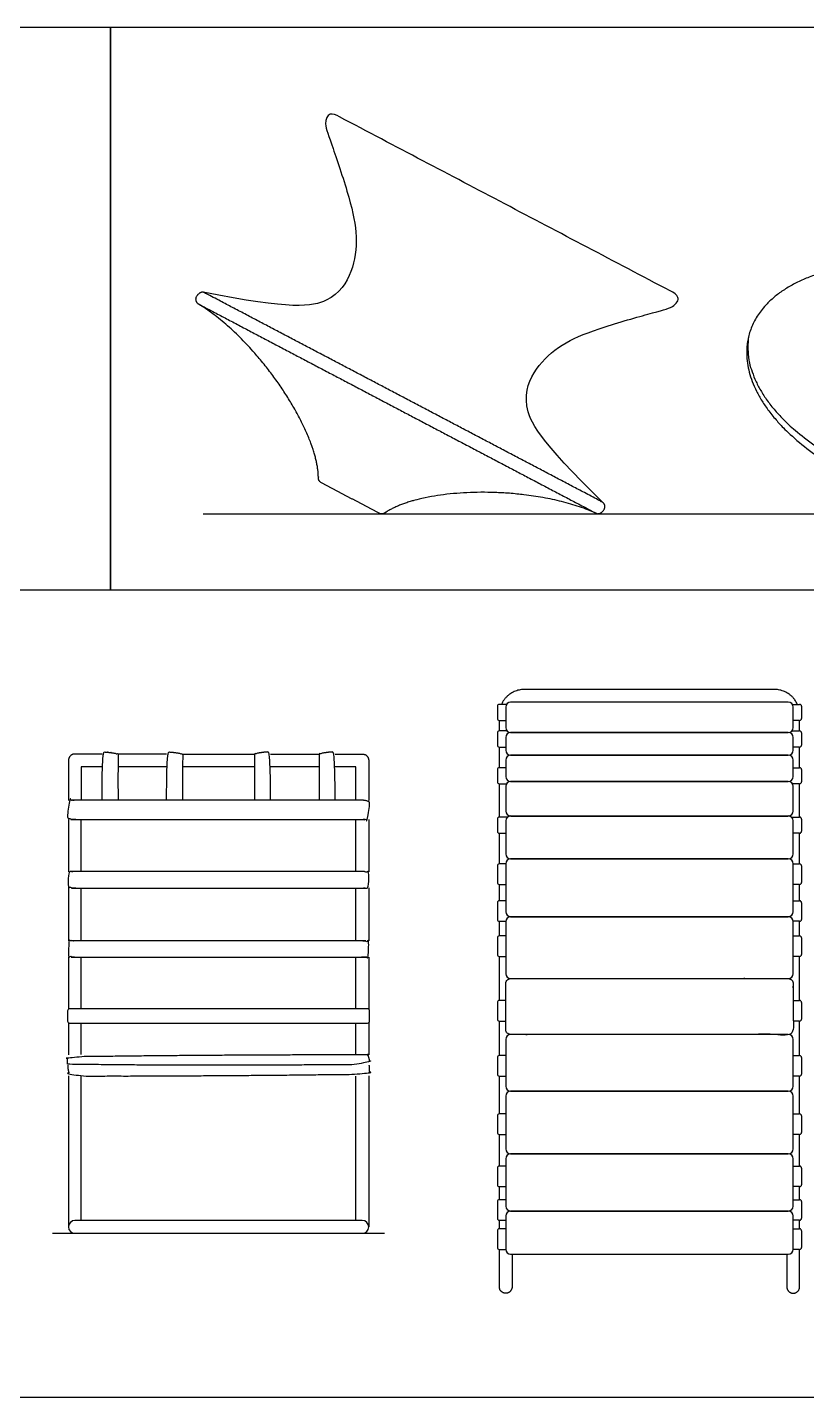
# Model space of a CAD drawing. Header units: millimetres. Extents: x 0.1 to 16.7, y -0.4 to 19.7.
# Drawn here: x 2.394 to 3.943, y 1.612 to 4.336 of the extents above; entities that cross this region are included whole.
import ezdxf

# ---------------------------------------------------------------- set-up
doc = ezdxf.new("R2010")
doc.units = ezdxf.units.MM
for name, color, linetype, true_color in [('AG-DIAGRAM', 7, 'Continuous', 0xfecc66), ('AG-FURNITURE', 7, 'Continuous', 0x66ccff), ('X-VPRT', 6, 'Continuous', 0xff00ff)]:
    doc.layers.add(name, color=color, linetype=linetype, true_color=true_color)

msp = doc.modelspace()

# ---------------------------------------------------------------- linework, layer by layer
at = {"layer": 'AG-DIAGRAM'}
msp.add_line((2.7435, 3.369), (5.6864, 3.369), dxfattribs=at)
msp.add_lwpolyline([(2.4442, 1.9391), (3.1046, 1.9391)], dxfattribs=at)
at = {"layer": 'AG-FURNITURE'}
for p, q in [((3.3326, 2.9374), (3.3326, 2.9583)), ((3.9295, 2.9374), (3.9295, 2.9583)), ((3.3326, 2.8644), (3.3326, 2.9054)), ((3.9295, 2.8644), (3.9295, 2.9054)), ((2.6711, 2.8661), (2.5745, 2.8661)), ((2.9744, 2.8661), (2.8777, 2.8661)), ((3.3326, 2.7662), (3.3326, 2.8324)), ((3.9295, 2.7662), (3.9295, 2.8324)), ((2.476, 2.7617), (2.476, 2.6577)), ((2.5014, 2.6581), (2.5014, 2.7613)), ((3.0475, 2.6581), (3.0475, 2.7613)), ((3.0729, 2.7617), (3.0729, 2.6577)), ((3.3326, 2.673), (3.3326, 2.7342)), ((3.9295, 2.673), (3.9295, 2.7342)), ((2.476, 2.6256), (2.476, 2.5202)), ((2.5014, 2.5206), (2.5014, 2.6252)), ((3.0475, 2.5206), (3.0475, 2.6252)), ((3.0729, 2.6256), (3.0729, 2.5202)), ((3.3326, 2.5999), (3.3326, 2.6323)), ((3.9295, 2.5999), (3.9295, 2.6323)), ((3.3326, 2.53), (3.3326, 2.5591)), ((3.9295, 2.53), (3.9295, 2.5591)), ((2.476, 2.4881), (2.476, 2.3845)), ((2.5014, 2.3852), (2.5014, 2.4877)), ((3.0475, 2.3852), (3.0475, 2.4877)), ((3.0729, 2.4881, -0.0005), (3.0729, 2.3845, -0.0005)), ((3.3326, 2.4017), (3.3326, 2.4893)), ((3.9295, 2.4017), (3.9295, 2.4893)), ((2.476, 2.3575), (2.476, 2.2936)), ((2.5014, 2.2943), (2.5014, 2.3568)), ((3.0475, 2.2943), (3.0475, 2.3568)), ((3.0729, 2.3575, -0.0005), (3.0729, 2.2936, -0.0005)), ((3.3326, 2.2921), (3.3326, 2.3609)), ((3.9295, 2.2921), (3.9295, 2.3609)), ((2.476, 2.2522), (2.476, 1.9518)), ((2.5014, 1.9645), (2.5014, 2.2515)), ((3.0475, 1.9645), (3.0475, 2.2515)), ((3.0729, 2.2522, -0.0005), (3.0729, 1.9518, -0.0005)), ((3.3326, 2.1763), (3.3326, 2.2514)), ((3.9295, 2.1763), (3.9295, 2.2514)), ((3.3326, 2.0725), (3.3326, 2.1356)), ((3.9295, 2.0725), (3.9295, 2.1356)), ((3.3326, 2.0058), (3.3326, 2.0317)), ((3.9295, 2.0058), (3.9295, 2.0317)), ((3.3326, 1.9479), (3.3326, 1.965)), ((3.9295, 1.9479), (3.9295, 1.965))]:
    msp.add_line(p, q, dxfattribs=at)
for points in [[(2.6711, 2.8916), (2.5745, 2.8916)], [(2.7029, 2.8916), (2.7744, 2.8916), (2.8459, 2.8916)], [(2.8777, 2.8916), (2.9744, 2.8916)], [(2.5427, 2.8661), (2.5014, 2.8661), (2.5014, 2.7997)], [(2.8459, 2.8661), (2.7744, 2.8661), (2.7029, 2.8661)], [(3.0475, 2.7997), (3.0475, 2.8661), (3.0061, 2.8661)]]:
    msp.add_lwpolyline(points, dxfattribs=at)
for centre, radius, start, end in [((3.3326, 2.9864), 0.00389, 90, 180), ((3.355, 2.985), 0.00976, 90, 180), ((3.907, 2.985), 0.00976, 0, 90), ((3.9295, 2.9864), 0.00389, 0, 90), ((3.3326, 2.9622), 0.00389, 180, 270), ((3.355, 2.944), 0.00976, 180, 270), ((3.907, 2.944), 0.00976, 270, 0), ((3.9295, 2.9622), 0.00389, 270, 0), ((3.3326, 2.9335), 0.00389, 90, 180), ((3.355, 2.9245), 0.00976, 90, 180), ((3.907, 2.9245), 0.00976, 0, 90), ((3.9295, 2.9335), 0.00389, 0, 90), ((3.3326, 2.9093), 0.00389, 180, 270), ((3.355, 2.899), 0.00976, 180, 270), ((3.355, 2.8795), 0.00976, 90, 180), ((3.907, 2.899), 0.00976, 270, 0), ((3.907, 2.8795), 0.00976, 0, 90), ((3.9295, 2.9093), 0.00389, 270, 0), ((3.3326, 2.8605), 0.00389, 90, 180), ((3.9295, 2.8605), 0.00389, 0, 90), ((3.3326, 2.8363), 0.00389, 180, 270), ((3.355, 2.8469), 0.00976, 180, 270), ((3.355, 2.8274), 0.00976, 90, 180), ((3.907, 2.8469), 0.00976, 270, 0), ((3.907, 2.8274), 0.00976, 0, 90), ((3.9295, 2.8363), 0.00389, 270, 0), ((3.355, 2.7782), 0.00976, 180, 270), ((3.907, 2.7782), 0.00976, 270, 0), ((3.3326, 2.7623), 0.00389, 90, 180), ((3.355, 2.7587), 0.00976, 90, 180), ((3.907, 2.7587), 0.00976, 0, 90), ((3.9295, 2.7623), 0.00389, 0, 90), ((3.3326, 2.7381), 0.00389, 180, 270), ((3.9295, 2.7381), 0.00389, 270, 0), ((3.3326, 2.6692), 0.00389, 90, 180), ((3.355, 2.6929), 0.00976, 180, 270), ((3.355, 2.6734), 0.00976, 90, 180), ((3.907, 2.6929), 0.00976, 270, 360), ((3.907, 2.6734), 0.00976, 0, 90), ((3.9295, 2.6692), 0.00389, 0, 90), ((3.3326, 2.6362), 0.00389, 180, 270), ((3.9295, 2.6362), 0.00389, 270, 0), ((3.3326, 2.596), 0.00389, 90, 180), ((3.9295, 2.596), 0.00389, 0, 90), ((3.3326, 2.563), 0.00389, 180, 270), ((3.355, 2.5781), 0.00976, 180, 270), ((3.355, 2.5585), 0.00976, 90, 180), ((3.907, 2.5781), 0.00976, 270, 0), ((3.907, 2.5585), 0.00976, 0, 90), ((3.9295, 2.563), 0.00389, 270, 0), ((3.3326, 2.5262), 0.00389, 90, 180), ((3.9295, 2.5262), 0.00389, 0, 90), ((3.3326, 2.4932), 0.00389, 180, 270), ((3.9295, 2.4932), 0.00389, 270, 0), ((3.355, 2.455), 0.00976, 180, 270), ((3.907, 2.455), 0.00976, 270, 0), ((3.3326, 2.3978), 0.00389, 90, 180), ((3.9295, 2.3978), 0.00389, 360, 90), ((2.4782, 2.3812), 0.00402, 90, 180), ((3.0706, 2.3812), 0.00402, 0, 90), ((2.4782, 2.3608), 0.00402, 180, 270), ((3.0706, 2.3608), 0.00402, 270, 360), ((3.3326, 2.3648), 0.00389, 180, 270), ((3.9295, 2.3648), 0.00389, 270, 0), ((3.355, 2.3245), 0.00976, 90, 180), ((3.907, 2.3245), 0.00976, 0, 90), ((3.3326, 2.2883), 0.00389, 90, 180), ((3.9295, 2.2883), 0.00389, 360, 90), ((3.3326, 2.2553), 0.00389, 180, 270), ((3.9295, 2.2553), 0.00389, 270, 0), ((3.355, 2.2313), 0.00976, 180, 270), ((3.355, 2.2118), 0.00976, 90, 180), ((3.907, 2.2313), 0.00976, 270, 0), ((3.907, 2.2118), 0.00976, 0, 90), ((3.3326, 2.1725), 0.00389, 90, 180), ((3.9295, 2.1725), 0.00389, 0, 90), ((3.3326, 2.1395), 0.00389, 180, 270), ((3.9295, 2.1395), 0.00389, 270, 0), ((3.355, 2.1066), 0.00976, 180, 270), ((3.907, 2.1066), 0.00976, 270, 0), ((3.3326, 2.0686), 0.00389, 90, 180), ((3.355, 2.0871), 0.00976, 90, 180), ((3.907, 2.0871), 0.00976, 0, 90), ((3.9295, 2.0686), 0.00389, 360, 90), ((3.3326, 2.0356), 0.00389, 180, 270), ((3.9295, 2.0356), 0.00389, 270, 0), ((3.3326, 2.0019), 0.00389, 90, 180), ((3.355, 1.993), 0.00976, 180, 270), ((3.907, 1.993), 0.00976, 270, 0), ((3.9295, 2.0019), 0.00389, 0, 90), ((2.4887, 1.9518), 0.0127, 90, 180), ((3.0602, 1.9518), 0.0127, 360, 90), ((3.3326, 1.9689), 0.00389, 180, 270), ((3.355, 1.9735), 0.00976, 90, 180), ((3.907, 1.9735), 0.00976, 0, 90), ((3.9295, 1.9689), 0.00389, 270, 0), ((2.4887, 1.9518), 0.0127, 180, 270), ((3.0602, 1.9518), 0.0127, 270, 0), ((3.3326, 1.944), 0.00389, 90, 180), ((3.9295, 1.944), 0.00389, 0, 90), ((3.3326, 1.911), 0.00389, 180, 270), ((3.355, 1.9071), 0.00976, 180, 270), ((3.907, 1.9071), 0.00976, 270, 0), ((3.9295, 1.911), 0.00389, 270, 0)]:
    msp.add_arc(centre, radius, start, end, dxfattribs=at)
for points, degree, knots in [([(3.3437, 3.9849), (3.2351, 4.0421), (3.1264, 4.0992), (3.0151, 4.1578), (3.0084, 4.1613), (2.9944, 4.1687), (2.9828, 4.1467), (2.9982, 4.1081), (3.0372, 3.9909), (3.052, 3.9195), (3.0427, 3.8497), (3.002, 3.7857), (2.9202, 3.7744), (2.7435, 3.8095)], 3, [4.686446, 4.686446, 4.686446, 4.686446, 5.894757, 5.894757, 5.894757, 6.329524, 6.764291, 7.199058, 7.633824, 8.068591, 8.503358, 8.938125, 9.372891, 9.372891, 9.372891, 9.372891]), ([(3.5392, 3.3909), (3.4101, 3.5167), (3.3731, 3.5904), (3.4028, 3.6602), (3.4551, 3.7075), (3.5223, 3.7357), (3.6409, 3.7699), (3.6815, 3.7791), (3.6931, 3.8011), (3.679, 3.8085), (3.6724, 3.812), (3.561, 3.8706), (3.4524, 3.9277), (3.3437, 3.9849)], 3, [0, 0, 0, 0, 0.434767, 0.869534, 1.3043, 1.739067, 2.173834, 2.608601, 3.043367, 3.478134, 3.478134, 3.478134, 4.686446, 4.686446, 4.686446, 4.686446]), ([(2.5427, 2.7997), (2.5427, 2.8885), (2.5466, 2.8955), (2.5586, 2.8955), (2.5745, 2.8916), (2.5745, 2.8885), (2.5745, 2.7997)], 2, [0.3387609, 0.3387609, 0.3387609, 0.3750984, 0.3750984, 0.4738144, 0.4738144, 0.4899059, 0.4899059, 0.4899059]), ([(2.6711, 2.7997), (2.6711, 2.8885), (2.675, 2.8955), (2.687, 2.8955), (2.7029, 2.8916), (2.7029, 2.8885), (2.7029, 2.7997)], 2, [0.3387609, 0.3387609, 0.3387609, 0.3750984, 0.3750984, 0.4738144, 0.4738144, 0.4899059, 0.4899059, 0.4899059]), ([(2.8777, 2.7997), (2.8777, 2.8885), (2.8738, 2.8955), (2.8618, 2.8955), (2.8459, 2.8916), (2.8459, 2.8885), (2.8459, 2.7997)], 2, [0.3387609, 0.3387609, 0.3387609, 0.3750984, 0.3750984, 0.4738144, 0.4738144, 0.4899059, 0.4899059, 0.4899059]), ([(3.0061, 2.7997), (3.0061, 2.8885), (3.0022, 2.8955), (2.9903, 2.8955), (2.9744, 2.8916), (2.9744, 2.8885), (2.9744, 2.7997)], 2, [0.3387609, 0.3387609, 0.3387609, 0.3750984, 0.3750984, 0.4738144, 0.4738144, 0.4899059, 0.4899059, 0.4899059]), ([(3.0602, 2.7997), (3.0657, 2.7997), (3.0746, 2.7964), (3.0746, 2.7805), (3.0713, 2.7613), (3.0657, 2.7613), (3.0602, 2.7613), (2.7744, 2.7613), (2.4887, 2.7613), (2.4831, 2.7613), (2.4742, 2.7646), (2.4742, 2.7805), (2.4775, 2.7997), (2.4831, 2.7997), (2.4887, 2.7997), (2.7744, 2.7997), (3.0602, 2.7997)], 2, [5.43987, 5.43987, 5.43987, 7.181838, 7.181838, 7.314154, 7.314154, 9.03905, 9.03905, 10.91405, 10.91405, 12.656018, 12.656018, 12.788335, 12.788335, 14.513231, 14.513231, 16.388231, 16.388231, 16.388231]), ([(3.0602, 2.6581), (3.0675, 2.6581), (3.0746, 2.6548), (3.0746, 2.6417), (3.0713, 2.6252), (3.0657, 2.6252), (3.0602, 2.6252), (2.7744, 2.6252), (2.4887, 2.6252), (2.4831, 2.6252), (2.4742, 2.6285), (2.4742, 2.6417), (2.4775, 2.6581), (2.4813, 2.6581), (2.4887, 2.6581), (2.7744, 2.6581), (3.0602, 2.6581)], 2, [5.993593, 5.993593, 5.993593, 7.173803, 7.173803, 7.302102, 7.302102, 9.026999, 9.026999, 10.901999, 10.901999, 12.643967, 12.643967, 12.772266, 12.772266, 13.935404, 13.935404, 15.810404, 15.810404, 15.810404]), ([(2.4887, 2.5206), (2.7744, 2.5206), (3.0602, 2.5206), (3.0657, 2.5206), (3.0746, 2.5173), (3.0746, 2.5042), (3.0713, 2.4877), (3.0657, 2.4877), (3.0602, 2.4877), (2.7744, 2.4877), (2.4887, 2.4877), (2.4831, 2.4877), (2.4742, 2.491), (2.4742, 2.5042), (2.4775, 2.5206), (2.4831, 2.5206), (2.4887, 2.5206)], 2, [-5.431848, -5.431848, -5.431848, -3.556848, -3.556848, -1.81488, -1.81488, -1.686575, -1.686575, 0.038322, 0.038322, 1.913322, 1.913322, 3.65529, 3.65529, 3.783595, 3.783595, 5.508492, 5.508492, 5.508492]), ([(2.4742, 2.2749), (2.7744, 2.2709), (3.0746, 2.2749), (3.0746, 2.285), (3.0706, 2.2943), (2.7744, 2.2943), (2.4742, 2.2903), (2.4742, 2.285), (2.4742, 2.2749)], 2, [0, 0, 0, 1.962791, 1.962791, 2.05067, 2.05067, 4.013461, 4.013461, 4.080519, 4.080519, 4.080519])]:
    msp.add_open_spline(points, degree=degree, knots=knots, dxfattribs=at)
for points, weights, degree, knots in [([(4.0391, 3.8618), (3.7961, 3.8293), (3.8269, 3.6625), (3.872, 3.4176), (4.2734, 3.3725), (4.6748, 3.3273), (4.6296, 3.5722), (4.6138, 3.6577), (4.5142, 3.7345)], [0.890482545925, 0.780013268303, 1, 0.707106781187, 1, 0.707106781187, 1, 0.873628730715, 0.856305378384], 2, [0.24794, 0.24794, 0.24794, 0.996071, 0.996071, 1.992142, 1.992142, 2.988213, 2.988213, 3.417977, 3.417977, 3.417977]), ([(3.1415, 3.6006), (2.9439, 3.7045), (2.7463, 3.8085), (2.7369, 3.8135), (2.7301, 3.8004), (2.7251, 3.791), (2.7345, 3.786), (2.9321, 3.6821), (3.1297, 3.5781)], [1, 1, 1, 0.707106781187, 1, 0.707106781187, 1, 1, 1], 2, [3.053344, 3.053344, 3.053344, 4.518408, 4.518408, 4.586747, 4.586747, 4.641624, 4.641624, 6.106688, 6.106688, 6.106688]), ([(3.0362, 3.4004), (3.0171, 3.4105), (2.9979, 3.4206), (2.9787, 3.4307), (2.975, 3.4327), (2.9728, 3.4363), (2.9728, 3.4405), (2.9727, 3.5317), (2.8573, 3.7104), (2.7345, 3.786)], [1, 1, 1, 1, 0.904238184643, 0.904238184643, 1, 1, 1, 1], 3, [1.788557, 1.788557, 1.788557, 1.788557, 2.001777, 2.001777, 2.001777, 2.041069, 2.041069, 2.041069, 3.577113, 3.577113, 3.577113, 3.577113]), ([(3.8275, 3.719), (3.8257, 3.6906), (3.8758, 3.4377), (4.2791, 3.3915), (4.5749, 3.3596), (4.6267, 3.507)], [0.946004778074, 0.96991142526, 0.707106781187, 1, 0.777298383087, 0.893259507336], 2, [0.893746, 0.893746, 0.893746, 0.996071, 1.992142, 1.992142, 2.749506, 2.749506, 2.749506]), ([(3.1297, 3.5781), (3.3273, 3.4741), (3.5249, 3.3702), (3.5343, 3.3652), (3.5412, 3.3783), (3.5462, 3.3877), (3.5367, 3.3927), (3.3391, 3.4966), (3.1415, 3.6006)], [1, 1, 1, 0.707106781187, 1, 0.707106781187, 1, 1, 1], 2, [0, 0, 0, 1.465064, 1.465064, 1.533403, 1.533403, 1.58828, 1.58828, 3.053344, 3.053344, 3.053344]), ([(3.5249, 3.3702), (3.3931, 3.4285), (3.1804, 3.4224), (3.1051, 3.3708), (3.1017, 3.3685), (3.0975, 3.3682), (3.0938, 3.3702), (3.0746, 3.3803), (3.0554, 3.3904), (3.0362, 3.4004)], [1, 1, 1, 1, 0.904238184643, 0.904238184643, 1, 1, 1, 1], 3, [0, 0, 0, 0, 1.536045, 1.536045, 1.536045, 1.575336, 1.575336, 1.575336, 1.788557, 1.788557, 1.788557, 1.788557]), ([(3.631, 3.0199), (3.5067, 3.0199), (3.3824, 3.0199), (3.3499, 3.0199), (3.3368, 2.9902)], [1, 1, 1, 0.787537340183, 0.883312487983], 2, [24.167085, 24.167085, 24.167085, 24.9827869, 24.9827869, 25.1215691, 25.1215691, 25.1215691]), ([(3.9252, 2.9902), (3.9121, 3.0199), (3.8796, 3.0199), (3.7553, 3.0199), (3.631, 3.0199)], [0.883312487983, 0.787537340183, 1, 1, 1], 2, [23.2126009, 23.2126009, 23.2126009, 23.3513831, 23.3513831, 24.167085, 24.167085, 24.167085]), ([(2.5427, 2.8916), (2.5157, 2.8916), (2.4887, 2.8916), (2.476, 2.8916), (2.476, 2.8789), (2.476, 2.843), (2.476, 2.7993)], [1, 1, 1, 0.707106781186, 1, 1, 1], 2, [0.760275, 0.760275, 0.760275, 0.9375, 0.9375, 1.0029498, 1.0029498, 1.2383677, 1.2383677, 1.2383677]), ([(3.0061, 2.8916), (3.0332, 2.8916), (3.0602, 2.8916), (3.0729, 2.8916), (3.0729, 2.8789), (3.0729, 2.843), (3.0729, 2.7993)], [1, 1, 1, 0.707106781186, 1, 1, 1], 2, [0.760275, 0.760275, 0.760275, 0.9375, 0.9375, 1.0029498, 1.0029498, 1.2383677, 1.2383677, 1.2383677]), ([(3.355, 2.4452), (3.3453, 2.4452), (3.3453, 2.4354), (3.3453, 2.3771), (3.3453, 2.3441), (3.3453, 2.3343), (3.355, 2.3343), (3.631, 2.3343), (3.907, 2.3343), (3.9168, 2.3343), (3.9168, 2.3441), (3.9168, 2.3771), (3.9168, 2.4354), (3.9168, 2.4452), (3.907, 2.4452), (3.631, 2.4452), (3.355, 2.4452)], [1, 0.707106781186, 1, 1, 1, 0.707106781187, 1, 1, 1, 0.707106781187, 1, 1, 1, 0.707106781186, 1, 1, 1], 2, [0, 0, 0, 0.050296, 0.050296, 0.222247, 0.222247, 0.272543, 0.272543, 1.669692, 1.669692, 1.719988, 1.719988, 1.891939, 1.891939, 1.942235, 1.942235, 3.753196, 3.753196, 3.753196]), ([(2.4747, 2.2729), (2.4742, 2.2657), (2.4782, 2.2515), (2.7744, 2.2515), (3.0746, 2.2555), (3.0746, 2.2657), (3.0741, 2.2729)], [0.868744467381, 1, 1, 1, 1, 1, 0.868744467381], 2, [4.00678, 4.00678, 4.00678, 4.094795, 4.094795, 6.060638, 6.060638, 6.1278, 6.1278, 6.1278]), ([(3.358, 1.8974), (3.358, 1.8649), (3.358, 1.8325), (3.358, 1.8198), (3.3453, 1.8198), (3.3326, 1.8198), (3.3326, 1.8325), (3.3326, 1.8698), (3.3326, 1.9071)], [1, 1, 1, 0.707106781187, 1, 0.707106781187, 1, 1, 1], 2, [19.0375806, 19.0375806, 19.0375806, 19.2551282, 19.2551282, 19.320578, 19.320578, 19.3860279, 19.3860279, 19.6362149, 19.6362149, 19.6362149]), ([(3.9041, 1.8974), (3.9041, 1.8649), (3.9041, 1.8325), (3.9041, 1.8198), (3.9168, 1.8198), (3.9295, 1.8198), (3.9295, 1.8325), (3.9295, 1.8698), (3.9295, 1.9071)], [1, 1, 1, 0.707106781187, 1, 0.707106781187, 1, 1, 1], 2, [19.0375806, 19.0375806, 19.0375806, 19.2551282, 19.2551282, 19.320578, 19.320578, 19.3860279, 19.3860279, 19.6362149, 19.6362149, 19.6362149])]:
    msp.add_rational_spline(points, weights, degree=degree, knots=knots, dxfattribs=at)
for points in [[(3.3287, 2.9864), (3.3287, 2.9743), (3.3287, 2.9622)], [(3.3468, 2.9902), (3.3397, 2.9902), (3.3326, 2.9902)], [(3.3453, 2.985), (3.3453, 2.9645), (3.3453, 2.944)], [(3.907, 2.9947), (3.631, 2.9947), (3.355, 2.9947)], [(3.9152, 2.9902), (3.9223, 2.9902), (3.9295, 2.9902)], [(3.9168, 2.944), (3.9168, 2.9645), (3.9168, 2.985)], [(3.9334, 2.9864), (3.9334, 2.9743), (3.9334, 2.9622)], [(3.3326, 2.9583), (3.3389, 2.9583), (3.3453, 2.9583)], [(3.9295, 2.9583), (3.9231, 2.9583), (3.9168, 2.9583)], [(3.3287, 2.9335), (3.3287, 2.9214), (3.3287, 2.9093)], [(3.3478, 2.9374), (3.3402, 2.9374), (3.3326, 2.9374)], [(3.3453, 2.9245), (3.3453, 2.9117), (3.3453, 2.899)], [(3.355, 2.9342), (3.631, 2.9342), (3.907, 2.9342)], [(3.907, 2.9342), (3.631, 2.9342), (3.355, 2.9342)], [(3.9142, 2.9374), (3.9218, 2.9374), (3.9295, 2.9374)], [(3.9168, 2.899), (3.9168, 2.9117), (3.9168, 2.9245)], [(3.9334, 2.9335), (3.9334, 2.9214), (3.9334, 2.9093)], [(3.3326, 2.9054), (3.3389, 2.9054), (3.3453, 2.9054)], [(3.907, 2.8892), (3.631, 2.8892), (3.355, 2.8892)], [(3.355, 2.8892), (3.631, 2.8892), (3.907, 2.8892)], [(3.9295, 2.9054), (3.9231, 2.9054), (3.9168, 2.9054)], [(3.3287, 2.8605), (3.3287, 2.8484), (3.3287, 2.8363)], [(3.3453, 2.8644), (3.3389, 2.8644), (3.3326, 2.8644)], [(3.3453, 2.8795), (3.3453, 2.8632), (3.3453, 2.8469)], [(3.9168, 2.8469), (3.9168, 2.8632), (3.9168, 2.8795)], [(3.9168, 2.8644), (3.9231, 2.8644), (3.9295, 2.8644)], [(3.9334, 2.8605), (3.9334, 2.8484), (3.9334, 2.8363)], [(3.3326, 2.8324), (3.3396, 2.8324), (3.3467, 2.8324)], [(3.355, 2.8371), (3.631, 2.8371), (3.907, 2.8371)], [(3.907, 2.8371), (3.631, 2.8371), (3.355, 2.8371)], [(3.9295, 2.8324), (3.9224, 2.8324), (3.9154, 2.8324)], [(3.3453, 2.8274), (3.3453, 2.8028), (3.3453, 2.7782)], [(3.9168, 2.7782), (3.9168, 2.8028), (3.9168, 2.8274)], [(3.3287, 2.7623), (3.3287, 2.7502), (3.3287, 2.7381)], [(3.3488, 2.7662), (3.3407, 2.7662), (3.3326, 2.7662)], [(3.3453, 2.7587), (3.3453, 2.7258), (3.3453, 2.6929)], [(3.355, 2.7684), (3.631, 2.7684), (3.907, 2.7684)], [(3.907, 2.7684), (3.631, 2.7684), (3.355, 2.7684)], [(3.9132, 2.7662), (3.9213, 2.7662), (3.9295, 2.7662)], [(3.9168, 2.6929), (3.9168, 2.7258), (3.9168, 2.7587)], [(3.9334, 2.7623), (3.9334, 2.7502), (3.9334, 2.7381)], [(3.3326, 2.7342), (3.3389, 2.7342), (3.3453, 2.7342)], [(3.9295, 2.7342), (3.9231, 2.7342), (3.9168, 2.7342)], [(3.3287, 2.6692), (3.3287, 2.6527), (3.3287, 2.6362)], [(3.3453, 2.673), (3.3389, 2.673), (3.3326, 2.673)], [(3.3453, 2.6734), (3.3453, 2.6257), (3.3453, 2.5781)], [(3.355, 2.6832), (3.631, 2.6832), (3.907, 2.6832)], [(3.907, 2.6832), (3.631, 2.6832), (3.355, 2.6832)], [(3.9168, 2.5781), (3.9168, 2.6257), (3.9168, 2.6734)], [(3.9168, 2.673), (3.9231, 2.673), (3.9295, 2.673)], [(3.9334, 2.6692), (3.9334, 2.6527), (3.9334, 2.6362)], [(3.3326, 2.6323), (3.3389, 2.6323), (3.3453, 2.6323)], [(3.9295, 2.6323), (3.9231, 2.6323), (3.9168, 2.6323)], [(3.3287, 2.596), (3.3287, 2.5795), (3.3287, 2.563)], [(3.3453, 2.5999), (3.3389, 2.5999), (3.3326, 2.5999)], [(3.9168, 2.5999), (3.9231, 2.5999), (3.9295, 2.5999)], [(3.9334, 2.596), (3.9334, 2.5795), (3.9334, 2.563)], [(3.355, 2.5683), (3.631, 2.5683), (3.907, 2.5683)], [(3.907, 2.5683), (3.631, 2.5683), (3.355, 2.5683)], [(3.3326, 2.5591), (3.3389, 2.5591), (3.3453, 2.5591)], [(3.3453, 2.5585), (3.3453, 2.5067), (3.3453, 2.455)], [(3.9295, 2.5591), (3.9231, 2.5591), (3.9167, 2.5591)], [(3.9168, 2.455), (3.9168, 2.5067), (3.9168, 2.5585)], [(3.3287, 2.5262), (3.3287, 2.5097), (3.3287, 2.4932)], [(3.3453, 2.53), (3.3389, 2.53), (3.3326, 2.53)], [(3.9168, 2.53), (3.9231, 2.53), (3.9295, 2.53)], [(3.9334, 2.5262), (3.9334, 2.5097), (3.9334, 2.4932)], [(3.3326, 2.4893), (3.3389, 2.4893), (3.3453, 2.4893)], [(3.9295, 2.4893), (3.9231, 2.4893), (3.9168, 2.4893)], [(3.355, 2.4452), (3.631, 2.4452), (3.907, 2.4452)], [(3.3287, 2.3978), (3.3287, 2.3813), (3.3287, 2.3648)], [(3.3453, 2.4017), (3.3389, 2.4017), (3.3326, 2.4017)], [(3.9168, 2.4017), (3.9231, 2.4017), (3.9295, 2.4017)], [(3.9334, 2.3978), (3.9334, 2.3813), (3.9334, 2.3648)], [(2.4742, 2.3812), (2.4742, 2.371), (2.4742, 2.3608)], [(3.0706, 2.3852), (2.7744, 2.3852), (2.4782, 2.3852)], [(3.0746, 2.3608), (3.0746, 2.371), (3.0746, 2.3812)], [(2.4782, 2.3568), (2.7744, 2.3568), (3.0706, 2.3568)], [(3.3326, 2.3609), (3.3389, 2.3609), (3.3453, 2.3609)], [(3.9295, 2.3609), (3.9231, 2.3609), (3.9168, 2.3609)], [(3.3453, 2.3245), (3.3453, 2.2779), (3.3453, 2.2313)], [(3.907, 2.3343), (3.631, 2.3343), (3.355, 2.3343)], [(3.9168, 2.2313), (3.9168, 2.2779), (3.9168, 2.3245)], [(3.3287, 2.2883), (3.3287, 2.2718), (3.3287, 2.2553)], [(3.3453, 2.2921), (3.3389, 2.2921), (3.3326, 2.2921)], [(3.9168, 2.2921), (3.9231, 2.2921), (3.9295, 2.2921)], [(3.9334, 2.2883), (3.9334, 2.2718), (3.9334, 2.2553)], [(3.3326, 2.2514), (3.3389, 2.2514), (3.3453, 2.2514)], [(3.9295, 2.2514), (3.9231, 2.2514), (3.9168, 2.2514)], [(3.3453, 2.2118), (3.3453, 2.1592), (3.3453, 2.1066)], [(3.355, 2.2215), (3.631, 2.2215), (3.907, 2.2215)], [(3.907, 2.2215), (3.631, 2.2215), (3.355, 2.2215)], [(3.9168, 2.1066), (3.9168, 2.1592), (3.9168, 2.2118)], [(3.3287, 2.1725), (3.3287, 2.156), (3.3287, 2.1395)], [(3.3453, 2.1763), (3.3389, 2.1763), (3.3326, 2.1763)], [(3.9168, 2.1763), (3.9231, 2.1763), (3.9295, 2.1763)], [(3.9334, 2.1725), (3.9334, 2.156), (3.9334, 2.1395)], [(3.3326, 2.1356), (3.3389, 2.1356), (3.3453, 2.1356)], [(3.9295, 2.1356), (3.9231, 2.1356), (3.9168, 2.1356)], [(3.3453, 2.0725), (3.3389, 2.0725), (3.3326, 2.0725)], [(3.3453, 2.0871), (3.3453, 2.0401), (3.3453, 1.993)], [(3.355, 2.0969), (3.631, 2.0969), (3.907, 2.0969)], [(3.907, 2.0969), (3.631, 2.0969), (3.355, 2.0969)], [(3.9168, 1.993), (3.9168, 2.0401), (3.9168, 2.0871)], [(3.9168, 2.0725), (3.9231, 2.0725), (3.9295, 2.0725)], [(3.3287, 2.0686), (3.3287, 2.0521), (3.3287, 2.0356)], [(3.9334, 2.0686), (3.9334, 2.0521), (3.9334, 2.0356)], [(3.3326, 2.0317), (3.3389, 2.0317), (3.3453, 2.0317)], [(3.9295, 2.0317), (3.9231, 2.0317), (3.9168, 2.0317)], [(3.3287, 2.0019), (3.3287, 1.9854), (3.3287, 1.9689)], [(3.3453, 2.0058), (3.3389, 2.0058), (3.3326, 2.0058)], [(3.9168, 2.0058), (3.9231, 2.0058), (3.9295, 2.0058)], [(3.9334, 2.0019), (3.9334, 1.9854), (3.9334, 1.9689)], [(3.0602, 1.9645), (2.7744, 1.9645), (2.4887, 1.9645)], [(3.3326, 1.965), (3.3389, 1.965), (3.3453, 1.965)], [(3.3453, 1.9735), (3.3453, 1.9403), (3.3453, 1.9071)], [(3.355, 1.9833), (3.631, 1.9833), (3.907, 1.9833)], [(3.907, 1.9833), (3.631, 1.9833), (3.355, 1.9833)], [(3.9168, 1.9071), (3.9168, 1.9403), (3.9168, 1.9735)], [(3.9295, 1.965), (3.9231, 1.965), (3.9168, 1.965)], [(2.4887, 1.9391), (2.7744, 1.9391), (3.0602, 1.9391)], [(3.3287, 1.944), (3.3287, 1.9275), (3.3287, 1.911)], [(3.3453, 1.9479), (3.3389, 1.9479), (3.3326, 1.9479)], [(3.9168, 1.9479), (3.9231, 1.9479), (3.9295, 1.9479)], [(3.9334, 1.944), (3.9334, 1.9275), (3.9334, 1.911)], [(3.3326, 1.9071), (3.3389, 1.9071), (3.3453, 1.9071)], [(3.9295, 1.9071), (3.9231, 1.9071), (3.9168, 1.9071)], [(3.355, 1.8974), (3.631, 1.8974), (3.907, 1.8974)]]:
    msp.add_open_spline(points, degree=2, dxfattribs=at)
at = {"layer": 'X-VPRT'}
for points in [[(2.5593, 4.3358), (0.1201, 4.3358), (0.1201, 3.2182), (2.5593, 3.2182)], [(5.8873, 4.3358), (2.5593, 4.3358), (2.5593, 3.2182), (5.8873, 3.2182)], [(0.1201, 3.2182), (4.1677, 3.2182), (4.1677, 1.6124), (0.1201, 1.6124)]]:
    msp.add_lwpolyline(points, close=True, dxfattribs=at)

doc.saveas('drawing.dxf')
